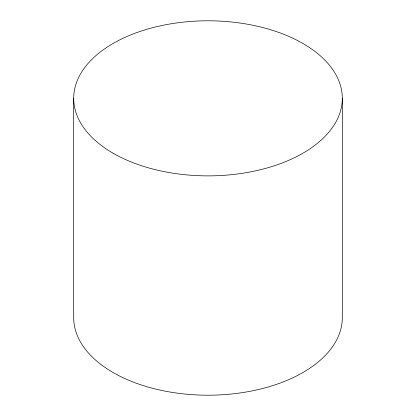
<?xml version="1.0" encoding="UTF-8"?>
<svg xmlns="http://www.w3.org/2000/svg" width="416" height="416" viewBox="0 0 416 416"><rect width="100%" height="100%" fill="white"/><g stroke="black" fill="none" stroke-linecap="round" stroke-linejoin="round"><path stroke-width="0.62" d="M342.306 98.342L342.306 317.658A134.306 77.542 0 0 1 208 395.2A134.306 77.542 0 0 1 73.694 317.658L73.694 98.342M113.032 153.171A134.306 77.542 0 0 0 337.73 118.409A134.306 77.542 0 0 0 173.238 23.442A134.306 77.542 0 0 0 113.032 153.171"/></g></svg>
